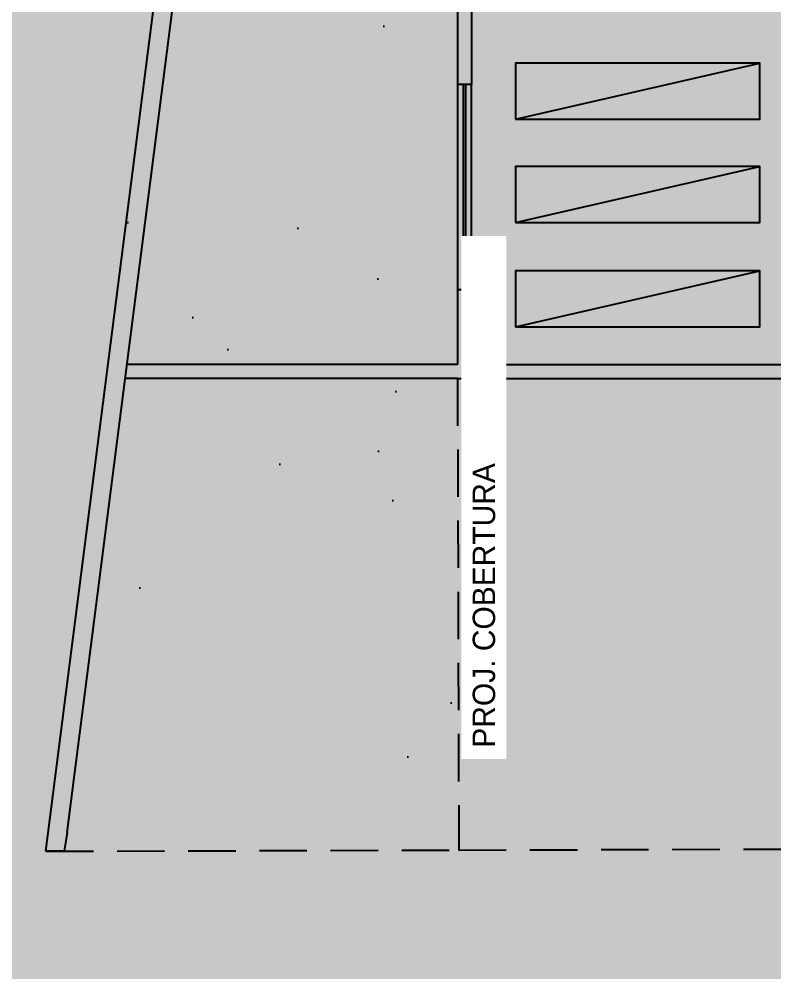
# Model space of a CAD drawing. Header units: centimetres. Extents: x 0 to 1099704, y -139216 to 99734.
# Drawn here: x 900510 to 901319, y 9573 to 10594 of the extents above; entities that cross this region are included whole.
import ezdxf

# ---------------------------------------------------------------- set-up
doc = ezdxf.new("R2010")
doc.units = ezdxf.units.CM
doc.header["$LTSCALE"] = 4
doc.linetypes.add('HIDDENX2', pattern=[19.05, 12.7, -6.35])
for name, color, linetype in [('0.2', 2, 'Continuous'), ('0.4', 4, 'Continuous'), ('0.6', 6, 'Continuous'), ('C-TEXTO-02', 2, 'Continuous')]:
    doc.layers.add(name, color=color, linetype=linetype)
doc.styles.add('Símbolos', font='ERASLGHT.TTF')

msp = doc.modelspace()

# ---------------------------------------------------------------- hatches: boundary and pattern name
at = {"layer": '0.2', "true_color": 0x000000}
h = msp.add_hatch(color=18, dxfattribs=at)
h.dxf.hatch_style = 1
h.paths.add_polyline_path([(900938.67, 12671.477), (913893.398, 12671.477), (913069.34, 10295.21), (912810.238, 10295.21), (912810.238, 10275.21), (913083.573, 10275.21), (913921.503, 12691.477), (900921.063, 12691.477), (900539.177, 9701.927), (900558.779, 9701.981)])
h = msp.add_hatch(color=18, dxfattribs=at)
h.dxf.hatch_style = 1
h.paths.add_polyline_path([(901509.927, 10773.62), (901771.657, 10773.62), (901819.927, 10773.62), (901819.927, 10788.62), (901509.927, 10788.62), (901509.927, 10868.62), (901494.927, 10868.62), (901494.927, 10618.62), (900994.927, 10618.62), (900994.927, 10688.62), (900979.927, 10688.62), (900979.927, 10603.62), (900979.927, 10523.62), (900994.927, 10523.62), (900994.927, 10603.62), (901494.927, 10603.62), (901494.927, 10593.62), (901509.927, 10593.62), (901509.927, 10618.62)])
h.paths.add_polyline_path([(901509.927, 11023.62), (901494.927, 11023.62), (901494.927, 11013.62), (900994.927, 11013.62), (900994.927, 11073.62), (900994.927, 11503.62), (901114.927, 11503.62), (901114.927, 11518.62), (900979.927, 11518.62), (900979.927, 10998.62), (900979.927, 10928.62), (900994.927, 10928.62), (900994.927, 10998.62), (901256.657, 10998.62), (901494.927, 10998.62), (901494.927, 10988.62), (901509.927, 10988.62), (901509.927, 11013.62)])
h.paths.add_polyline_path([(901629.927, 11518.62), (901494.927, 11518.62), (901374.927, 11518.62), (901374.927, 11503.62), (901434.927, 11503.62), (901434.927, 11504.258), (901494.927, 11504.258), (901494.927, 11242.528), (901494.927, 11143.62), (901509.927, 11143.62), (901509.927, 11168.62), (901519.927, 11168.62), (901519.927, 11183.62), (901509.927, 11183.62), (901509.927, 11503.62), (901629.927, 11503.62)])
h.paths.add_polyline_path([(901964.927, 11518.62), (901829.927, 11518.62), (901829.927, 11503.62), (901949.927, 11503.62), (901949.927, 11183.62), (901639.927, 11183.62), (901639.927, 11168.62), (901949.927, 11168.62), (901949.927, 11158.62), (901964.927, 11158.62), (901964.927, 11168.62)])
h.paths.add_polyline_path([(902084.927, 11038.62), (901949.927, 11038.62), (901949.927, 11003.62), (901964.927, 11003.62), (901964.927, 11023.62), (902084.927, 11023.62)])
h.paths.add_polyline_path([(902869.927, 11038.62), (902809.927, 11038.62), (902809.927, 11023.62), (902854.927, 11023.62), (902854.927, 10823.62), (902774.927, 10823.62), (902774.927, 10808.62), (902854.927, 10808.62), (902854.927, 10696.12), (902869.927, 10696.12)])
h.paths.add_polyline_path([(902664.927, 11023.62), (902709.927, 11023.62), (902709.927, 11038.62), (902649.927, 11038.62), (902604.927, 11038.62), (902604.927, 11023.62), (902649.927, 11023.62), (902649.927, 10823.62), (902639.927, 10823.62), (902639.927, 10808.62), (902664.927, 10808.62), (902674.927, 10808.62), (902674.927, 10823.62), (902664.927, 10823.62)])
h.paths.add_polyline_path([(902539.927, 10823.62), (902459.927, 10823.62), (902459.927, 11023.62), (902504.927, 11023.62), (902504.927, 11038.62), (902444.927, 11038.62), (902324.927, 11038.62), (902324.927, 11023.62), (902444.927, 11023.62), (902444.927, 10964.057), (902444.927, 10808.62), (902539.927, 10808.62)])
h.paths.add_polyline_path([(901854.703, 11133.752), (901925.152, 11133.752), (901925.152, 11152.133), (901854.703, 11152.133)], flags=9)
h = msp.add_hatch(color=18, dxfattribs=at)
h.dxf.hatch_style = 1
h.paths.add_polyline_path([(901609.927, 10223.62), (901509.927, 10223.62), (901509.927, 10493.62), (901494.927, 10493.62), (901494.927, 10223.62), (901434.927, 10223.62), (900994.927, 10223.62), (900994.927, 10303.62), (900979.927, 10303.62), (900979.927, 10223.62), (900625.981, 10223.62), (900624.064, 10208.62), (900979.927, 10208.62), (901509.927, 10208.62), (901609.927, 10208.62)])
at = {"layer": '0.4', "true_color": 0xf8f3ec}
h = msp.add_hatch(color=7, dxfattribs=at)
h.dxf.hatch_style = 1
h.paths.add_polyline_path([(917643.755, 6257.497), (917643.755, 15479.046), (896254.948, 15479.046), (896254.948, 6257.497)])

# ---------------------------------------------------------------- linework, layer by layer
at = {"layer": '0.2'}
for p, q in [((901041.982, 10486.452), (901303.711, 10546.452)), ((900979.927, 10523.62), (900979.927, 10303.62)), ((900985.927, 10523.62), (900985.927, 10303.62)), ((900988.927, 10303.62), (900988.927, 10523.62)), ((900994.927, 10303.62), (900994.927, 10523.62)), ((901041.982, 10375.474), (901303.711, 10435.474)), ((901041.982, 10263.752), (901303.711, 10323.752))]:
    msp.add_line(p, q, dxfattribs=at)
for points in [[(901041.982, 10486.452), (901303.711, 10486.452), (901303.711, 10546.452), (901041.982, 10546.452)], [(901041.982, 10375.474), (901303.711, 10375.474), (901303.711, 10435.474), (901041.982, 10435.474)], [(901041.982, 10263.752), (901303.711, 10263.752), (901303.711, 10323.752), (901041.982, 10323.752)]]:
    msp.add_lwpolyline(points, close=True, dxfattribs=at)
at = {"layer": '0.4'}
msp.add_line((900561.902, 9721.989), (900558.779, 9701.981), dxfattribs=at)
at = {"layer": '0.4', "linetype": 'HIDDENX2'}
msp.add_line((900539.177, 9701.927), (900981.309, 9703.136), dxfattribs=at)
at = {"layer": '0.4'}
for points in [[(900558.779, 9701.981), (900539.177, 9701.927), (900921.063, 12691.477), (913921.503, 12691.477), (913083.573, 10275.21)], [(900561.902, 9721.989), (900938.67, 12671.477), (913893.398, 12671.477), (913069.34, 10295.21)]]:
    msp.add_lwpolyline(points, dxfattribs=at)
at = {"layer": '0.4', "linetype": 'HIDDENX2'}
msp.add_lwpolyline([(900979.927, 10208.62), (900981.309, 9703.136), (903059.901, 9709.939)], dxfattribs=at)
at = {"layer": '0.6'}
for p, q in [((900994.927, 10523.62), (900979.927, 10523.62)), ((900994.927, 10303.62), (900979.927, 10303.62)), ((900979.927, 10223.62), (900625.981, 10223.62)), ((900979.927, 10208.62), (900624.064, 10208.62))]:
    msp.add_line(p, q, dxfattribs=at)
for points in [[(900979.927, 10618.62), (900979.927, 10523.62)], [(901494.927, 10593.62), (901494.927, 10603.62), (900994.927, 10603.62), (900994.927, 10523.62)], [(900979.927, 10303.62), (900979.927, 10223.62)], [(900994.927, 10303.62), (900994.927, 10223.62), (901494.927, 10223.62)], [(900979.927, 10208.62), (901509.927, 10208.62)]]:
    msp.add_lwpolyline(points, dxfattribs=at)

# ---------------------------------------------------------------- next in the draw order: texts
at = {"layer": 'C-TEXTO-02', "insert": (900996.184, 9812.863), "char_height": 24, "width": 536.35929, "attachment_point": 1, "rotation": 90, "style": 'Símbolos', "bg_fill": 2}
msp.add_mtext('PROJ. COBERTURA', dxfattribs=at)

# ---------------------------------------------------------------- next in the draw order: hatches: boundary and pattern name
at = {"layer": '0.6'}
h = msp.add_hatch(dxfattribs=at)
h.set_pattern_fill('AR-SAND', color=4, scale=8)
h.set_pattern_definition([(37.5, (221325.4, -35669.3), (-12.80025, 391.53059), [0, -308.864, 0, -345.44, 0, -330.2]), (7.5, (221325.4, -35669.3), (359.61863, 573.4601), [0, -166.624, 0, -278.384, 0, -106.68]), (327.5, (221075.45, -35669.3), (632.7939, 1.14975), [0, -101.6, 0, -365.76, 0, -477.52]), (317.5, (221075.45, -35669.3), (610.84516, 178.34346), [0, -50.8, 0, -239.776, 0, -274.32])])
h.paths.add_polyline_path([(903584.511, 10375.234), (903584.511, 10225.234), (903583.995, 9710.251), (904640.226, 9713.138), (904640.226, 10028.138), (904640.226, 11551.556), (902349.002, 11551.556), (902349.002, 12541.477), (906584.002, 12541.477), (906584.002, 12151.477), (907978.235, 12151.477), (907978.235, 12513.013), (912810.235, 12513.013), (912810.235, 10275.21), (913083.573, 10275.21), (913921.503, 12691.477), (900921.063, 12691.477), (900539.177, 9701.927), (900981.309, 9703.136), (900979.927, 10208.62), (900979.927, 11518.62), (901964.927, 11518.62), (901964.927, 11188.62), (903019.927, 11188.62), (903019.927, 10375.234)])
h.paths.add_polyline_path([(911590.235, 10807.013), (911590.235, 11583.013), (909443.235, 11583.013), (909443.235, 11881.48), (909238.235, 11881.48), (909238.235, 10807.013)], flags=17)
h.paths.add_polyline_path([(908008.235, 10807.013), (908008.235, 11881.48), (906584.002, 11881.48), (906584.002, 11551.556), (905397.002, 11551.556), (905397.002, 11336.556), (905397.002, 10807.013)], flags=17)
h.paths.add_polyline_path([(903464.242, 10805.684), (904140.693, 10805.684), (904140.693, 10928.945), (903464.242, 10928.945)], flags=16)
h.paths.add_polyline_path([(904638.946, 10940.069), (904638.946, 11236.763), (904586.12, 11236.763), (904586.12, 10940.069)], flags=16)
h.paths.add_polyline_path([(910179.898, 11095.816), (910856.349, 11095.816), (910856.349, 11219.078), (910179.898, 11219.078)], flags=16)
h.paths.add_polyline_path([(906482.432, 11164.363), (907158.883, 11164.363), (907158.883, 11287.625), (906482.432, 11287.625)], flags=16)
h.paths.add_polyline_path([(905458.717, 10940.069), (905458.717, 11236.763), (905405.891, 11236.763), (905405.891, 10940.069)], flags=16)

doc.saveas('drawing.dxf')
